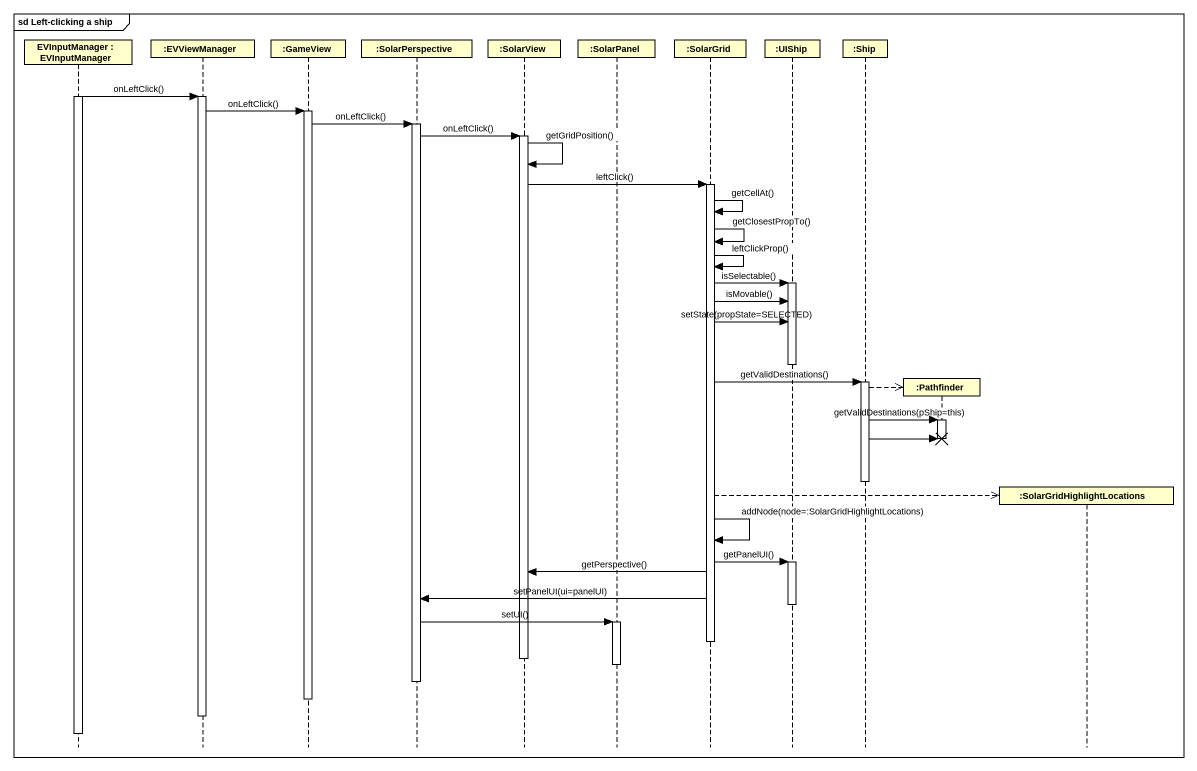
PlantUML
@startuml
mainframe sd Left-clicking a ship
hide footbox
participant "EVInputManager : EVInputManager" as EVInputManager
participant ":EVViewManager" as EVViewManager
participant ":GameView" as GameView
participant ":SolarPerspective" as SolarPerspective
participant ":SolarView" as SolarView
participant ":SolarPanel" as SolarPanel
participant ":SolarGrid" as SolarGrid
participant ":UIShip" as UIShip
participant ":Ship" as Ship
participant ":Pathfinder" as Pathfinder
participant ":SolarGridHighlightLocations" as SolarGridHighlightLocations

activate EVInputManager
EVInputManager -> EVViewManager : onLeftClick()
activate EVViewManager
EVViewManager -> GameView : onLeftClick()
activate GameView
GameView -> SolarPerspective : onLeftClick()
activate SolarPerspective
SolarPerspective -> SolarView : onLeftClick()
activate SolarView
SolarView -> SolarView : getGridPosition()
SolarView -> SolarGrid : leftClick()
activate SolarGrid
SolarGrid -> SolarGrid : getCellAt()
SolarGrid -> SolarGrid : getClosestPropTo()
SolarGrid -> SolarGrid : leftClickProp()
SolarGrid -> UIShip : isSelectable()
activate UIShip
SolarGrid -> UIShip : isMovable()
SolarGrid -> UIShip : setState(propState=SELECTED)
deactivate UIShip
SolarGrid -> Ship : getValidDestinations()
activate Ship
Ship -->> Pathfinder **
Ship -> Pathfinder : getValidDestinations(pShip=this)
activate Pathfinder
Ship -> Pathfinder !!
deactivate Pathfinder
deactivate Ship
SolarGrid -->> SolarGridHighlightLocations **
SolarGrid -> SolarGrid : addNode(node=:SolarGridHighlightLocations)
SolarGrid -> UIShip : getPanelUI()
activate UIShip
SolarGrid -> SolarView : getPerspective()
SolarGrid -> SolarPerspective : setPanelUI(ui=panelUI)
deactivate UIShip
SolarPerspective -> SolarPanel : setUI()
activate SolarPanel
deactivate SolarGrid
deactivate SolarView
deactivate SolarPanel
deactivate SolarPerspective
deactivate GameView
deactivate EVViewManager
deactivate EVInputManager
@enduml
